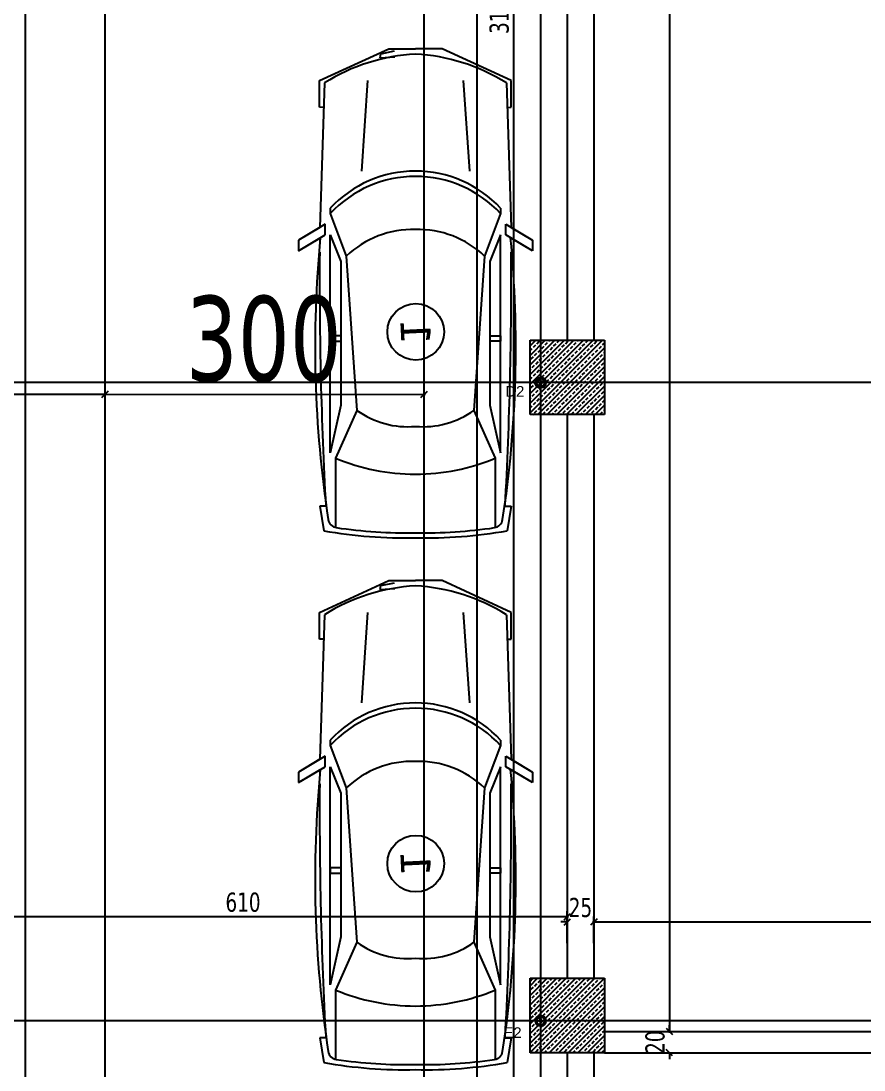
# Model space of a CAD drawing. Header units: millimetres. Extents: x 43168.9 to 43194.6, y -25545.1 to -25543.4.
# Drawn here: x 43170.2682 to 43170.4267, y -25544.3532 to -25544.1559 of the extents above; entities that cross this region are included whole.
import ezdxf
from ezdxf.enums import TextEntityAlignment as Align

# ---------------------------------------------------------------- set-up
doc = ezdxf.new("R2010")
doc.units = ezdxf.units.MM
doc.header["$LTSCALE"] = 200
doc.linetypes.add('DASHDOT', pattern=[1, 0.5, -0.25, 0, -0.25])
doc.linetypes.add('DASHDOT2', pattern=[0.5, 0.25, -0.125, 0, -0.125])
for name, color, linetype in [('aks_sgh', 5, 'DASHDOT2'), ('duv_sgh', 4, 'Continuous'), ('kolon-b.a_sgh', 6, 'Continuous'), ('olcu-uyg_sgh', 193, 'Continuous'), ('olcuic_sgh', 183, 'Continuous'), ('tarama-betonarme_sgh', 223, 'Continuous'), ('yapi-yaklasma_sgh', 41, 'DASHDOT')]:
    doc.layers.add(name, color=color, linetype=linetype)
doc.styles.add('1-200', font='arial.ttf', dxfattribs={"height": 60})
doc.styles.add('dim', font='VERDANA.TTF', dxfattribs={"width": 0.7})
doc.styles.add('text1', font='VERDANA.TTF')

msp = doc.modelspace()

# ---------------------------------------------------------------- hatches: boundary and pattern name
h = msp.add_hatch(color=256)
edge = h.paths.add_edge_path()
edge.add_arc((43170.3658790417, -25544.22391939969), 0.001, 0, 360)
edge = h.paths.add_edge_path(flags=16)
edge.add_arc((43170.3658790417, -25544.22391939969), 0.00075, 0, 360)
h = msp.add_hatch(color=256)
edge = h.paths.add_edge_path()
edge.add_arc((43170.3658790417, -25544.22391939969), 0.001, 0, 360)
edge = h.paths.add_edge_path(flags=16)
edge.add_arc((43170.3658790417, -25544.22391939969), 0.00075, 0, 360)
h = msp.add_hatch(color=256)
edge = h.paths.add_edge_path()
edge.add_arc((43170.3658790417, -25544.34391939969), 0.001, 0, 360)
edge = h.paths.add_edge_path(flags=16)
edge.add_arc((43170.3658790417, -25544.34391939969), 0.00075, 0, 360)
h = msp.add_hatch(color=256)
edge = h.paths.add_edge_path()
edge.add_arc((43170.3658790417, -25544.34391939969), 0.001, 0, 360)
edge = h.paths.add_edge_path(flags=16)
edge.add_arc((43170.3658790417, -25544.34391939969), 0.00075, 0, 360)

# ---------------------------------------------------------------- linework, layer by layer
at = {"color": 0}
for p, q in [((43170.32433262882, -25544.1671390161), (43170.33734339268, -25544.16113891467)), ((43170.32433262882, -25544.1671390161), (43170.33734339268, -25544.16113891467)), ((43170.3357067567, -25544.16281791203), (43170.33581437359, -25544.16206718945)), ((43170.3357067567, -25544.16281791203), (43170.33845161759, -25544.16266330228)), ((43170.33581437359, -25544.16206718945), (43170.33837924265, -25544.16155800369)), ((43170.33734339268, -25544.16113891467), (43170.3423434772, -25544.16113891467)), ((43170.33734339268, -25544.16113891467), (43170.3423434772, -25544.16113891467)), ((43170.34734356173, -25544.16113891467), (43170.3423434772, -25544.16113891467)), ((43170.34734356173, -25544.16113891467), (43170.3423434772, -25544.16113891467)), ((43170.3603543256, -25544.1671390161), (43170.34734356173, -25544.16113891467)), ((43170.3603543256, -25544.1671390161), (43170.34734356173, -25544.16113891467)), ((43170.32433262882, -25544.17213910062), (43170.32433262882, -25544.1671390161)), ((43170.32433262882, -25544.17213910062), (43170.32433262882, -25544.1671390161)), ((43170.32524622019, -25544.16755625327), (43170.32434317291, -25544.19473948268)), ((43170.33334332506, -25544.1671390161), (43170.33218704513, -25544.18413930349)), ((43170.35134362935, -25544.1671390161), (43170.35249990928, -25544.18413930349)), ((43170.35944073422, -25544.16755625327), (43170.3603437815, -25544.19473948268)), ((43170.3603543256, -25544.17213910062), (43170.3603543256, -25544.1671390161)), ((43170.3603543256, -25544.17213910062), (43170.3603543256, -25544.1671390161)), ((43170.32434317291, -25544.17213910062), (43170.32433262882, -25544.17213910062)), ((43170.32509314688, -25544.17216401532), (43170.32433262882, -25544.17213910062)), ((43170.35959380754, -25544.17216401532), (43170.3603543256, -25544.17213910062)), ((43170.3603437815, -25544.17213910062), (43170.3603543256, -25544.17213910062)), ((43170.32634320673, -25544.19113942183), (43170.32634320673, -25544.19213943873)), ((43170.32634320673, -25544.19213943873), (43170.32934325744, -25544.20013957397)), ((43170.35834374769, -25544.19213943873), (43170.35534369697, -25544.20013957397)), ((43170.35834374769, -25544.19113942183), (43170.35834374769, -25544.19213943873)), ((43170.32534318982, -25544.19413947254), (43170.32034310529, -25544.19713952326)), ((43170.32534318982, -25544.19613950635), (43170.32534318982, -25544.19413947254)), ((43170.3593437646, -25544.19613950635), (43170.3593437646, -25544.19413947254)), ((43170.3593437646, -25544.19413947254), (43170.36434384912, -25544.19713952326)), ((43170.32434317291, -25544.19473948268), (43170.32034310529, -25544.19713952326)), ((43170.32034310529, -25544.19913955707), (43170.32534318982, -25544.19613950635)), ((43170.32634320673, -25544.23714019946), (43170.32634320673, -25544.19613950635)), ((43170.32634320673, -25544.19613950635), (43170.32834324054, -25544.20113959088)), ((43170.35834374769, -25544.19613950635), (43170.35634371388, -25544.20113959088)), ((43170.35834374769, -25544.23714019946), (43170.35834374769, -25544.19613950635)), ((43170.36434384912, -25544.19913955707), (43170.3593437646, -25544.19613950635)), ((43170.3603437815, -25544.19473948268), (43170.36434384912, -25544.19713952326)), ((43170.32034310529, -25544.19913955707), (43170.32434317291, -25544.19673951649)), ((43170.32034310529, -25544.19713952326), (43170.32034310529, -25544.19913955707)), ((43170.32034310529, -25544.19713952326), (43170.32034310529, -25544.19913955707)), ((43170.36434384912, -25544.19913955707), (43170.3603437815, -25544.19673951649)), ((43170.36434384912, -25544.19713952326), (43170.36434384912, -25544.19913955707)), ((43170.36434384912, -25544.19713952326), (43170.36434384912, -25544.19913955707)), ((43170.32934325744, -25544.20013957397), (43170.33134329125, -25544.22914006422)), ((43170.35534369697, -25544.20013957397), (43170.35334366316, -25544.22914006422)), ((43170.32834324054, -25544.20113959088), (43170.32834324054, -25544.22814004732)), ((43170.35634371388, -25544.20113959088), (43170.35634371388, -25544.22814004732)), ((43170.32834324054, -25544.21513982755), (43170.32634320673, -25544.21513982755)), ((43170.32634320673, -25544.21513982755), (43170.32634320673, -25544.21613984446)), ((43170.35634371388, -25544.21513982755), (43170.35834374769, -25544.21513982755)), ((43170.35834374769, -25544.21513982755), (43170.35834374769, -25544.21613984446)), ((43170.32634320673, -25544.21613984446), (43170.32834324054, -25544.21613984446)), ((43170.35834374769, -25544.21613984446), (43170.35634371388, -25544.21613984446)), ((43170.32834324054, -25544.22814004732), (43170.32634320673, -25544.23714019946)), ((43170.33134329125, -25544.22914006422), (43170.32734322363, -25544.23814021637)), ((43170.35334366316, -25544.22914006422), (43170.35734373079, -25544.23814021637)), ((43170.35634371388, -25544.22814004732), (43170.35834374769, -25544.23714019946)), ((43170.32734322363, -25544.23814021637), (43170.32734322363, -25544.25116457732)), ((43170.35734373079, -25544.23814021637), (43170.35734373079, -25544.25116457732)), ((43170.32434317291, -25544.24714036852), (43170.32511694398, -25544.25178299492)), ((43170.32534318982, -25544.24714036852), (43170.32434317291, -25544.24714036852)), ((43170.3254849426, -25544.24714036852), (43170.32434317291, -25544.24714036852)), ((43170.35920201181, -25544.24714036852), (43170.3603437815, -25544.24714036852)), ((43170.3593437646, -25544.24714036852), (43170.3603437815, -25544.24714036852)), ((43170.3603437815, -25544.24714036852), (43170.35957001043, -25544.25178299492)), ((43170.32433262882, -25544.2671390161), (43170.33734339268, -25544.26113891467)), ((43170.32433262882, -25544.2671390161), (43170.33734339268, -25544.26113891467)), ((43170.33734339268, -25544.26113891467), (43170.3423434772, -25544.26113891467)), ((43170.33734339268, -25544.26113891467), (43170.3423434772, -25544.26113891467)), ((43170.34734356173, -25544.26113891467), (43170.3423434772, -25544.26113891467)), ((43170.34734356173, -25544.26113891467), (43170.3423434772, -25544.26113891467)), ((43170.3603543256, -25544.2671390161), (43170.34734356173, -25544.26113891467)), ((43170.3603543256, -25544.2671390161), (43170.34734356173, -25544.26113891467)), ((43170.3357067567, -25544.26281791203), (43170.33581437359, -25544.26206718944)), ((43170.3357067567, -25544.26281791203), (43170.33845161759, -25544.26266330228)), ((43170.33581437359, -25544.26206718944), (43170.33837924265, -25544.26155800369)), ((43170.32433262882, -25544.27213910063), (43170.32433262882, -25544.2671390161)), ((43170.32433262882, -25544.27213910063), (43170.32433262882, -25544.2671390161)), ((43170.33334332506, -25544.2671390161), (43170.33218704513, -25544.28413930349)), ((43170.35134362935, -25544.2671390161), (43170.35249990928, -25544.28413930349)), ((43170.3603543256, -25544.27213910063), (43170.3603543256, -25544.2671390161)), ((43170.3603543256, -25544.27213910063), (43170.3603543256, -25544.2671390161)), ((43170.32524622019, -25544.26755625327), (43170.32434317291, -25544.29473948268)), ((43170.35944073422, -25544.26755625327), (43170.3603437815, -25544.29473948268)), ((43170.32434317291, -25544.27213910063), (43170.32433262882, -25544.27213910063)), ((43170.32509314688, -25544.27216401532), (43170.32433262882, -25544.27213910063)), ((43170.35959380754, -25544.27216401532), (43170.3603543256, -25544.27213910063)), ((43170.3603437815, -25544.27213910063), (43170.3603543256, -25544.27213910063)), ((43170.32634320673, -25544.29113942182), (43170.32634320673, -25544.29213943873)), ((43170.32634320673, -25544.29213943873), (43170.32934325744, -25544.30013957397)), ((43170.35834374769, -25544.29213943873), (43170.35534369697, -25544.30013957397)), ((43170.35834374769, -25544.29113942182), (43170.35834374769, -25544.29213943873)), ((43170.32534318982, -25544.29413947254), (43170.32034310529, -25544.29713952326)), ((43170.32434317291, -25544.29473948268), (43170.32034310529, -25544.29713952326)), ((43170.32534318982, -25544.29613950635), (43170.32534318982, -25544.29413947254)), ((43170.3593437646, -25544.29613950635), (43170.3593437646, -25544.29413947254)), ((43170.3593437646, -25544.29413947254), (43170.36434384912, -25544.29713952326)), ((43170.3603437815, -25544.29473948268), (43170.36434384912, -25544.29713952326)), ((43170.32034310529, -25544.29913955707), (43170.32534318982, -25544.29613950635)), ((43170.32034310529, -25544.29913955707), (43170.32434317291, -25544.29673951649)), ((43170.32634320673, -25544.33714019946), (43170.32634320673, -25544.29613950635)), ((43170.32634320673, -25544.29613950635), (43170.32834324054, -25544.30113959088)), ((43170.35834374769, -25544.29613950635), (43170.35634371388, -25544.30113959088)), ((43170.35834374769, -25544.33714019946), (43170.35834374769, -25544.29613950635)), ((43170.36434384912, -25544.29913955707), (43170.3593437646, -25544.29613950635)), ((43170.36434384912, -25544.29913955707), (43170.3603437815, -25544.29673951649)), ((43170.32034310529, -25544.29713952326), (43170.32034310529, -25544.29913955707)), ((43170.32034310529, -25544.29713952326), (43170.32034310529, -25544.29913955707)), ((43170.36434384912, -25544.29713952326), (43170.36434384912, -25544.29913955707)), ((43170.36434384912, -25544.29713952326), (43170.36434384912, -25544.29913955707)), ((43170.32934325744, -25544.30013957397), (43170.33134329125, -25544.32914006422)), ((43170.35534369697, -25544.30013957397), (43170.35334366316, -25544.32914006422)), ((43170.32834324054, -25544.30113959088), (43170.32834324054, -25544.32814004732)), ((43170.35634371388, -25544.30113959088), (43170.35634371388, -25544.32814004732)), ((43170.32834324054, -25544.31513982755), (43170.32634320673, -25544.31513982755)), ((43170.32634320673, -25544.31513982755), (43170.32634320673, -25544.31613984445)), ((43170.32634320673, -25544.31613984445), (43170.32834324054, -25544.31613984445)), ((43170.35634371388, -25544.31513982755), (43170.35834374769, -25544.31513982755)), ((43170.35834374769, -25544.31613984445), (43170.35634371388, -25544.31613984445)), ((43170.35834374769, -25544.31513982755), (43170.35834374769, -25544.31613984445)), ((43170.32834324054, -25544.32814004732), (43170.32634320673, -25544.33714019946)), ((43170.35634371388, -25544.32814004732), (43170.35834374769, -25544.33714019946)), ((43170.33134329125, -25544.32914006422), (43170.32734322363, -25544.33814021637)), ((43170.35334366316, -25544.32914006422), (43170.35734373079, -25544.33814021637)), ((43170.32734322363, -25544.33814021637), (43170.32734322363, -25544.35116457732)), ((43170.35734373079, -25544.33814021637), (43170.35734373079, -25544.35116457732)), ((43170.32434317291, -25544.34714036852), (43170.32511694398, -25544.35178299492)), ((43170.32534318982, -25544.34714036852), (43170.32434317291, -25544.34714036852)), ((43170.3254849426, -25544.34714036852), (43170.32434317291, -25544.34714036852)), ((43170.35920201181, -25544.34714036852), (43170.3603437815, -25544.34714036852)), ((43170.3593437646, -25544.34714036852), (43170.3603437815, -25544.34714036852)), ((43170.3603437815, -25544.34714036852), (43170.35957001043, -25544.35178299492))]:
    msp.add_line(p, q, dxfattribs=at)
for p, q in [((43170.33707978271, -25544.21462748453), (43170.33707978271, -25544.21462748453)), ((43170.3370797827, -25544.31462748453), (43170.3370797827, -25544.31462748453))]:
    msp.add_line(p, q)
at = {"color": 0, "linetype": 'ByBlock', "lineweight": -2}
for p, q in [((43170.36607904171, -25544.22371939969), (43170.36567904171, -25544.22371939969)), ((43170.36567904171, -25544.22371939969), (43170.36567904171, -25544.22411939969)), ((43170.36607904171, -25544.22371939969), (43170.36567904171, -25544.22371939969)), ((43170.36567904171, -25544.22371939969), (43170.36567904171, -25544.22411939969)), ((43170.36607904171, -25544.22411939969), (43170.36607904171, -25544.22371939969)), ((43170.36607904171, -25544.22411939969), (43170.36607904171, -25544.22371939969)), ((43170.28339511497, -25544.22672250586), (43170.28459492583, -25544.22552231676)), ((43170.28459492583, -25544.22552231676), (43170.28339511497, -25544.22672250586)), ((43170.34338376728, -25544.22671305167), (43170.34458357815, -25544.22551286256)), ((43170.36567904171, -25544.22411939969), (43170.36607904171, -25544.22411939969)), ((43170.36567904171, -25544.22411939969), (43170.36607904171, -25544.22411939969)), ((43170.36594975238, -25544.22384868901), (43170.36580833103, -25544.22399011037)), ((43170.36594975238, -25544.22399011037), (43170.36580833103, -25544.22384868901)), ((43170.36594975238, -25544.22384868901), (43170.36580833103, -25544.22399011037)), ((43170.36594975238, -25544.22399011037), (43170.36580833103, -25544.22384868901)), ((43170.3702790417, -25544.32492205808), (43170.37147904171, -25544.32372205808)), ((43170.3702790417, -25544.32592205808), (43170.37147904171, -25544.32472205808)), ((43170.3764790417, -25544.32472205808), (43170.37527904171, -25544.32592205808)), ((43170.3764790417, -25544.32472205808), (43170.37527904171, -25544.32592205808)), ((43170.36607904171, -25544.34371939969), (43170.36567904171, -25544.34371939969)), ((43170.36567904171, -25544.34371939969), (43170.36567904171, -25544.34411939969)), ((43170.36607904171, -25544.34371939969), (43170.36567904171, -25544.34371939969)), ((43170.36567904171, -25544.34371939969), (43170.36567904171, -25544.34411939969)), ((43170.36567904171, -25544.34411939969), (43170.36607904171, -25544.34411939969)), ((43170.36567904171, -25544.34411939969), (43170.36607904171, -25544.34411939969)), ((43170.36594975238, -25544.34384868901), (43170.36580833103, -25544.34399011037)), ((43170.36594975238, -25544.34399011037), (43170.36580833103, -25544.34384868901)), ((43170.36594975238, -25544.34384868901), (43170.36580833103, -25544.34399011037)), ((43170.36594975238, -25544.34399011037), (43170.36580833103, -25544.34384868901)), ((43170.36607904171, -25544.34411939969), (43170.36607904171, -25544.34371939969)), ((43170.36607904171, -25544.34411939969), (43170.36607904171, -25544.34371939969)), ((43170.38947358846, -25544.34531939969), (43170.39067358847, -25544.34651939969)), ((43170.38947358846, -25544.34531939969), (43170.39067358847, -25544.34651939969)), ((43170.39067358847, -25544.35051939969), (43170.38947358846, -25544.34931939969))]:
    msp.add_line(p, q, dxfattribs=at)
at = {"linetype": 'Continuous'}
for centre in [(43170.34239372026, -25544.21437357962), (43170.34239372025, -25544.31437357961)]:
    msp.add_circle(centre, 0.005320000000000346, dxfattribs=at)
at = {"color": 0, "linetype": 'Continuous', "lineweight": -2}
for centre, radius in [((43170.3658790417, -25544.22391939969), 0.001), ((43170.3658790417, -25544.22391939969), 0.001), ((43170.3658790417, -25544.22391939969), 0.00075), ((43170.3658790417, -25544.22391939969), 0.00075), ((43170.3658790417, -25544.34391939969), 0.001), ((43170.3658790417, -25544.34391939969), 0.001), ((43170.3658790417, -25544.34391939969), 0.00075), ((43170.3658790417, -25544.34391939969), 0.00075)]:
    msp.add_circle(centre, radius, dxfattribs=at)
at = {"color": 0}
for centre, radius, start, end in [((43170.34434351102, -25544.19813954016), 0.03605612228057108, 93.17982954175338, 121.9821208195799), ((43170.34034344339, -25544.19813954016), 0.03605612228057108, 58.01787918042012, 86.82017045824662), ((43170.3423434772, -25544.20592538607), 0.02178608257773878, 90, 137.2587549555883), ((43170.3423434772, -25544.20592538607), 0.02178608257773878, 42.74124504441167, 90), ((43170.3423434772, -25544.20692540297), 0.02178608257773878, 90, 137.2587549555883), ((43170.3423434772, -25544.20692540297), 0.02178608257773878, 42.74124504441167, 90), ((43170.34184346876, -25544.21323979543), 0.0181072108613248, 88.41764539243664, 133.6573759964856), ((43170.34284348566, -25544.21323979543), 0.0181072108613248, 46.34262400351442, 91.58235460756336), ((43170.53785640359, -25544.21716340448), 0.2143856953616721, 174.5157722221091, 188.7238197954231), ((43170.14683055082, -25544.21716340448), 0.2143856953616721, 351.2761802045768, 5.484227777890904), ((43171.11490020941, -25544.20437568823), 0.7905727552520726, 179.6386925190084, 183.1008306676707), ((43169.56978674501, -25544.20437568823), 0.7905727552520726, 356.8991693323292, 0.3613074809916), ((43170.34084345185, -25544.21597317497), 0.01623637964533992, 234.1888356708188, 275.3009265807162), ((43170.34384350257, -25544.21597317497), 0.01623637964533992, 264.6990734192838, 305.8111643291812), ((43170.3423434772, -25544.20213960778), 0.03900065930309958, 247.3801356131465, 270), ((43170.3423434772, -25544.20213960778), 0.03900065930309958, 270, 292.6198643868535), ((43170.32773012989, -25544.2494066514), 0.0018, 188.7238197954231, 261.5115368966201), ((43170.34055587059, -25544.1634692552), 0.08868921503438901, 261.5115368966201, 271.1549237942075), ((43170.34413108382, -25544.1634692552), 0.08868921503438901, 268.8450762057925, 278.48846310338), ((43170.35695682452, -25544.2494066514), 0.0018, 278.48846310338, 351.2761802045768), ((43170.34055587059, -25544.1634692552), 0.08965309296207911, 260.0838130198713, 271.1549237942075), ((43170.34413108382, -25544.1634692552), 0.08965309296207911, 268.8450762057925, 279.9161869801287), ((43170.34434351102, -25544.29813954016), 0.03605612228057108, 93.17982954175338, 121.9821208195799), ((43170.34034344339, -25544.29813954016), 0.03605612228057108, 58.01787918042012, 86.82017045824662), ((43170.3423434772, -25544.30592538607), 0.02178608257773878, 90, 137.2587549555883), ((43170.3423434772, -25544.30592538607), 0.02178608257773878, 42.74124504441167, 90), ((43170.3423434772, -25544.30692540297), 0.02178608257773878, 90, 137.2587549555883), ((43170.3423434772, -25544.30692540297), 0.02178608257773878, 42.74124504441167, 90), ((43170.53785640359, -25544.31716340447), 0.2143856953616721, 174.5157722221091, 188.7238197954231), ((43170.34184346876, -25544.31323979543), 0.0181072108613248, 88.41764539243664, 133.6573759964856), ((43170.34284348566, -25544.31323979543), 0.0181072108613248, 46.34262400351442, 91.58235460756336), ((43170.14683055082, -25544.31716340447), 0.2143856953616721, 351.2761802045768, 5.484227777890904), ((43171.11490020941, -25544.30437568823), 0.7905727552520726, 179.6386925190084, 183.1008306676707), ((43169.56978674501, -25544.30437568823), 0.7905727552520726, 356.8991693323292, 0.3613074809916), ((43170.34084345185, -25544.31597317497), 0.01623637964533992, 234.1888356708188, 275.3009265807162), ((43170.34384350257, -25544.31597317497), 0.01623637964533992, 264.6990734192838, 305.8111643291812), ((43170.3423434772, -25544.30213960778), 0.03900065930309958, 247.3801356131465, 270), ((43170.3423434772, -25544.30213960778), 0.03900065930309958, 270, 292.6198643868535), ((43170.32773012989, -25544.3494066514), 0.0018, 188.7238197954231, 261.5115368966201), ((43170.35695682452, -25544.3494066514), 0.0018, 278.48846310338, 351.2761802045768), ((43170.34055587059, -25544.26346925521), 0.08965309296207911, 260.0838130198713, 271.1549237942075), ((43170.34055587059, -25544.26346925521), 0.08868921503438901, 261.5115368966201, 271.1549237942075), ((43170.34413108382, -25544.26346925521), 0.08965309296207911, 268.8450762057925, 279.9161869801287), ((43170.34413108382, -25544.26346925521), 0.08868921503438901, 268.8450762057925, 278.48846310338)]:
    msp.add_arc(centre, radius, start, end, dxfattribs=at)
at = {"layer": 'aks_sgh'}
for p, q in [((43170.26899999916, -25543.74091939969), (43170.26899999916, -25544.78991939969)), ((43170.35387904171, -25543.74091939969), (43170.35387904171, -25544.78991939969)), ((43170.3658790417, -25543.74091939969), (43170.3658790417, -25544.78991939969)), ((43171.17087959124, -25544.22391939969), (43170.19487849217, -25544.22391939969)), ((43171.17087959124, -25544.34391939969), (43170.19487849217, -25544.34391939969))]:
    msp.add_line(p, q, dxfattribs=at)
at = {"layer": 'duv_sgh'}
for p, q in [((43170.37087904171, -25544.11191939969), (43170.37087904171, -25544.21591939969)), ((43170.37587904171, -25544.11191939969), (43170.37587904171, -25544.21591939969)), ((43170.37087904171, -25544.22991939969), (43170.37087904171, -25544.33591939969)), ((43170.37587904171, -25544.22991939969), (43170.37587904171, -25544.33591939969)), ((43170.37787904171, -25544.34591939969), (43170.50287904171, -25544.34591939969)), ((43170.37087904171, -25544.34991939969), (43170.37087904171, -25544.46491939969)), ((43170.37587904171, -25544.34991939969), (43170.37587904171, -25544.46491939969)), ((43170.37787904171, -25544.34991939969), (43170.5208790417, -25544.34991939969))]:
    msp.add_line(p, q, dxfattribs=at)
at = {"layer": 'kolon-b.a_sgh'}
for p, q in [((43170.3638790417, -25544.21591939969), (43170.37787904171, -25544.21591939969)), ((43170.3638790417, -25544.22991939969), (43170.3638790417, -25544.21591939969)), ((43170.37787904171, -25544.21591939969), (43170.37787904171, -25544.22991939969)), ((43170.37787904171, -25544.22991939969), (43170.3638790417, -25544.22991939969)), ((43170.3638790417, -25544.33591939969), (43170.37787904171, -25544.33591939969)), ((43170.3638790417, -25544.34991939969), (43170.3638790417, -25544.33591939969)), ((43170.37787904171, -25544.33591939969), (43170.37787904171, -25544.34991939969)), ((43170.37787904171, -25544.34991939969), (43170.3638790417, -25544.34991939969))]:
    msp.add_line(p, q, dxfattribs=at)
at = {"layer": 'olcu-uyg_sgh'}
for p, q in [((43170.2839956508, -25544.23012241126), (43170.2839948628, -25544.22512241132)), ((43170.2839956508, -25544.23012241126), (43170.2839948628, -25544.22512241132)), ((43170.34398430312, -25544.23011295707), (43170.34398351511, -25544.22511295713)), ((43170.28424502039, -25544.22612237191), (43170.1837450204, -25544.22613821069)), ((43170.2837450204, -25544.22612245071), (43170.34423367271, -25544.22611291771))]:
    msp.add_line(p, q, dxfattribs=at)
at = {"layer": 'olcuic_sgh'}
for p, q in [((43170.36078302909, -25543.84266939969), (43170.36078302909, -25544.46516939969)), ((43170.39007358847, -25543.84266939969), (43170.39007358847, -25544.34616939969)), ((43170.24874999916, -25544.32432205808), (43170.3711290417, -25544.32432205808)), ((43170.37087904171, -25544.32832205808), (43170.37087904171, -25544.32332205808)), ((43170.37087904171, -25544.32932205808), (43170.37087904171, -25544.32432205808)), ((43170.37587904171, -25544.32932205808), (43170.37587904171, -25544.32432205808)), ((43170.37587904171, -25544.32932205808), (43170.37587904171, -25544.32432205808)), ((43170.37087904171, -25544.32532205808), (43170.3696790417, -25544.32532205808)), ((43170.37562904171, -25544.32532205808), (43170.5031290417, -25544.32532205808)), ((43170.37587904171, -25544.32532205808), (43170.3770790417, -25544.32532205808)), ((43170.38607358847, -25544.34591939969), (43170.39107358846, -25544.34591939969)), ((43170.38607358847, -25544.34591939969), (43170.39107358846, -25544.34591939969)), ((43170.39007358847, -25544.34591939969), (43170.39007358847, -25544.34471939969)), ((43170.38607358847, -25544.34991939969), (43170.39107358846, -25544.34991939969)), ((43170.39007358847, -25544.34991939969), (43170.39007358847, -25544.35111939969))]:
    msp.add_line(p, q, dxfattribs=at)
at = {"layer": 'tarama-betonarme_sgh'}
for p, q in [((43170.3638790417, -25544.21700292191), (43170.36496256392, -25544.21591939969)), ((43170.3638790417, -25544.21879897314), (43170.36675861515, -25544.21591939969)), ((43170.3638790417, -25544.22059502436), (43170.36855466638, -25544.21591939969)), ((43170.3638790417, -25544.22239107558), (43170.3703507176, -25544.21591939969)), ((43170.3638790417, -25544.22418712681), (43170.37214676882, -25544.21591939969)), ((43170.3638790417, -25544.22598317803), (43170.37394282005, -25544.21591939969)), ((43170.3638790417, -25544.22777922926), (43170.37573887127, -25544.21591939969)), ((43170.3638790417, -25544.22957528048), (43170.3775349225, -25544.21591939969)), ((43170.3638790417, -25544.21610489668), (43170.36405413464, -25544.21592980375)), ((43170.36585018587, -25544.21592980375), (43170.36586058993, -25544.21591939969)), ((43170.36742173069, -25544.21615431015), (43170.36765664115, -25544.21591939969)), ((43170.36899327551, -25544.21637881656), (43170.36944228831, -25544.21592980375)), ((43170.37123833954, -25544.21592980375), (43170.3712487436, -25544.21591939969)), ((43170.37280988436, -25544.21615431015), (43170.37304479483, -25544.21591939969)), ((43170.37438142918, -25544.21637881656), (43170.37483044199, -25544.21592980375)), ((43170.37662649321, -25544.21592980375), (43170.37663689727, -25544.21591939969)), ((43170.3638790417, -25544.21790094791), (43170.36427864104, -25544.21750134857)), ((43170.36450314744, -25544.21727684217), (43170.36495216026, -25544.21682782936)), ((43170.36517666666, -25544.21660332296), (43170.36562567946, -25544.21615431015)), ((43170.36533097372, -25544.22991939969), (43170.37787904171, -25544.2173713317)), ((43170.36540117306, -25544.21817486778), (43170.36585018587, -25544.21772585497)), ((43170.36607469227, -25544.21750134857), (43170.36652370507, -25544.21705233576)), ((43170.36674821148, -25544.21682782936), (43170.36719722428, -25544.21637881656)), ((43170.36764623709, -25544.21772585497), (43170.3680952499, -25544.21727684217)), ((43170.3683197563, -25544.21705233576), (43170.36876876911, -25544.21660332296)), ((43170.36921778191, -25544.21795036138), (43170.36966679472, -25544.21750134857)), ((43170.36989130112, -25544.21727684217), (43170.37034031393, -25544.21682782936)), ((43170.37056482033, -25544.21660332296), (43170.37101383314, -25544.21615431015)), ((43170.37078932673, -25544.21817486778), (43170.37123833954, -25544.21772585497)), ((43170.37146284594, -25544.21750134857), (43170.37191185875, -25544.21705233576)), ((43170.37213636515, -25544.21682782936), (43170.37258537795, -25544.21637881656)), ((43170.37303439077, -25544.21772585497), (43170.37348340357, -25544.21727684217)), ((43170.37370790997, -25544.21705233576), (43170.37415692278, -25544.21660332296)), ((43170.37460593558, -25544.21795036138), (43170.37505494839, -25544.21750134857)), ((43170.37527945479, -25544.21727684217), (43170.3757284676, -25544.21682782936)), ((43170.37595297401, -25544.21660332296), (43170.37640198681, -25544.21615431015)), ((43170.37617748041, -25544.21817486778), (43170.37662649321, -25544.21772585497)), ((43170.37685099962, -25544.21750134857), (43170.37730001242, -25544.21705233576)), ((43170.37752451882, -25544.21682782936), (43170.37787904171, -25544.21647330648)), ((43170.36405413464, -25544.2195219062), (43170.36450314744, -25544.21907289339)), ((43170.36472765385, -25544.21884838699), (43170.36517666666, -25544.21839937418)), ((43170.36562567946, -25544.2197464126), (43170.36607469227, -25544.2192973998)), ((43170.36629919867, -25544.21907289339), (43170.36674821148, -25544.21862388058)), ((43170.36697271788, -25544.21839937418), (43170.36742173069, -25544.21795036138)), ((43170.36712702495, -25544.22991939969), (43170.37787904171, -25544.21916738293)), ((43170.36719722428, -25544.219970919), (43170.36764623709, -25544.2195219062)), ((43170.3678707435, -25544.2192973998), (43170.3683197563, -25544.21884838699)), ((43170.3685442627, -25544.21862388058), (43170.36899327551, -25544.21817486778)), ((43170.36876876911, -25544.22019542541), (43170.36921778191, -25544.2197464126)), ((43170.36944228831, -25544.2195219062), (43170.36989130112, -25544.21907289339)), ((43170.37011580752, -25544.21884838699), (43170.37056482033, -25544.21839937418)), ((43170.37101383314, -25544.2197464126), (43170.37146284594, -25544.2192973998)), ((43170.37168735234, -25544.21907289339), (43170.37213636515, -25544.21862388058)), ((43170.37236087155, -25544.21839937418), (43170.37280988436, -25544.21795036138)), ((43170.37258537795, -25544.219970919), (43170.37303439077, -25544.2195219062)), ((43170.37325889717, -25544.2192973998), (43170.37370790997, -25544.21884838699)), ((43170.37393241638, -25544.21862388058), (43170.37438142918, -25544.21817486778)), ((43170.37415692278, -25544.22019542541), (43170.37460593558, -25544.2197464126)), ((43170.37483044199, -25544.2195219062), (43170.37527945479, -25544.21907289339)), ((43170.37550396119, -25544.21884838699), (43170.37595297401, -25544.21839937418)), ((43170.37640198681, -25544.2197464126), (43170.37685099962, -25544.2192973998)), ((43170.37707550602, -25544.21907289339), (43170.37752451882, -25544.21862388058)), ((43170.37774902523, -25544.21839937418), (43170.37787904171, -25544.21826935771)), ((43170.3638790417, -25544.22149305036), (43170.36405413464, -25544.22131795742)), ((43170.36427864104, -25544.22109345102), (43170.36472765385, -25544.22064443821)), ((43170.36495216026, -25544.22041993181), (43170.36540117306, -25544.219970919)), ((43170.36517666666, -25544.22199147663), (43170.36562567946, -25544.22154246382)), ((43170.36585018587, -25544.22131795742), (43170.36629919867, -25544.22086894462)), ((43170.36652370507, -25544.22064443821), (43170.36697271788, -25544.22019542541)), ((43170.36674821148, -25544.22221598303), (43170.36719722428, -25544.22176697023)), ((43170.36742173069, -25544.22154246382), (43170.3678707435, -25544.22109345102)), ((43170.3680952499, -25544.22086894462), (43170.3685442627, -25544.22041993181)), ((43170.36892307617, -25544.22991939969), (43170.37787904171, -25544.22096343415)), ((43170.36899327551, -25544.22176697023), (43170.36944228831, -25544.22131795742)), ((43170.36966679472, -25544.22109345102), (43170.37011580752, -25544.22064443821)), ((43170.37034031393, -25544.22041993181), (43170.37078932673, -25544.219970919)), ((43170.37056482033, -25544.22199147663), (43170.37101383314, -25544.22154246382)), ((43170.37123833954, -25544.22131795742), (43170.37168735234, -25544.22086894462)), ((43170.37191185875, -25544.22064443821), (43170.37236087155, -25544.22019542541)), ((43170.37213636515, -25544.22221598303), (43170.37258537795, -25544.22176697023)), ((43170.37280988436, -25544.22154246382), (43170.37325889717, -25544.22109345102)), ((43170.37348340357, -25544.22086894462), (43170.37393241638, -25544.22041993181)), ((43170.37438142918, -25544.22176697023), (43170.37483044199, -25544.22131795742)), ((43170.37505494839, -25544.22109345102), (43170.37550396119, -25544.22064443821)), ((43170.3757284676, -25544.22041993181), (43170.37617748041, -25544.219970919)), ((43170.37595297401, -25544.22199147663), (43170.37640198681, -25544.22154246382)), ((43170.37662649321, -25544.22131795742), (43170.37707550602, -25544.22086894462)), ((43170.37730001242, -25544.22064443821), (43170.37774902523, -25544.22019542541)), ((43170.37752451882, -25544.22221598303), (43170.37787904171, -25544.22186146015)), ((43170.3638790417, -25544.22328910158), (43170.36427864104, -25544.22288950224)), ((43170.36450314744, -25544.22266499584), (43170.36495216026, -25544.22221598303)), ((43170.36472765385, -25544.22423654066), (43170.36517666666, -25544.22378752786)), ((43170.36540117306, -25544.22356302145), (43170.36585018587, -25544.22311400864)), ((43170.36607469227, -25544.22288950224), (43170.36652370507, -25544.22244048944)), ((43170.36697271788, -25544.22378752786), (43170.36742173069, -25544.22333851505)), ((43170.36764623709, -25544.22311400864), (43170.3680952499, -25544.22266499584)), ((43170.3683197563, -25544.22244048944), (43170.36876876911, -25544.22199147663)), ((43170.3685442627, -25544.22401203426), (43170.36899327551, -25544.22356302145)), ((43170.36921778191, -25544.22333851505), (43170.36966679472, -25544.22288950224)), ((43170.36989130112, -25544.22266499584), (43170.37034031393, -25544.22221598303)), ((43170.37011580752, -25544.22423654066), (43170.37056482033, -25544.22378752786)), ((43170.37071912739, -25544.22991939969), (43170.37787904171, -25544.22275948538)), ((43170.37078932673, -25544.22356302145), (43170.37123833954, -25544.22311400864)), ((43170.37146284594, -25544.22288950224), (43170.37191185875, -25544.22244048944)), ((43170.37236087155, -25544.22378752786), (43170.37280988436, -25544.22333851505)), ((43170.37303439077, -25544.22311400864), (43170.37348340357, -25544.22266499584)), ((43170.37370790997, -25544.22244048944), (43170.37415692278, -25544.22199147663)), ((43170.37393241638, -25544.22401203426), (43170.37438142918, -25544.22356302145)), ((43170.37460593558, -25544.22333851505), (43170.37505494839, -25544.22288950224)), ((43170.37527945479, -25544.22266499584), (43170.3757284676, -25544.22221598303)), ((43170.37550396119, -25544.22423654066), (43170.37595297401, -25544.22378752786)), ((43170.37617748041, -25544.22356302145), (43170.37662649321, -25544.22311400864)), ((43170.37685099962, -25544.22288950224), (43170.37730001242, -25544.22244048944)), ((43170.37774902523, -25544.22378752786), (43170.37787904171, -25544.22365751137)), ((43170.36405413464, -25544.22491005987), (43170.36450314744, -25544.22446104706)), ((43170.36495216026, -25544.22580808548), (43170.36540117306, -25544.22535907268)), ((43170.36562567946, -25544.22513456627), (43170.36607469227, -25544.22468555346)), ((43170.36629919867, -25544.22446104706), (43170.36674821148, -25544.22401203426)), ((43170.36652370507, -25544.22603259188), (43170.36697271788, -25544.22558357908)), ((43170.36719722428, -25544.22535907268), (43170.36764623709, -25544.22491005987)), ((43170.3678707435, -25544.22468555346), (43170.3683197563, -25544.22423654066)), ((43170.3680952499, -25544.22625709829), (43170.3685442627, -25544.22580808548)), ((43170.36876876911, -25544.22558357908), (43170.36921778191, -25544.22513456627)), ((43170.36944228831, -25544.22491005987), (43170.36989130112, -25544.22446104706)), ((43170.37034031393, -25544.22580808548), (43170.37078932673, -25544.22535907268)), ((43170.37101383314, -25544.22513456627), (43170.37146284594, -25544.22468555346)), ((43170.37168735234, -25544.22446104706), (43170.37213636515, -25544.22401203426)), ((43170.37191185875, -25544.22603259188), (43170.37236087155, -25544.22558357908)), ((43170.37251517861, -25544.22991939969), (43170.37787904171, -25544.2245555366)), ((43170.37258537795, -25544.22535907268), (43170.37303439077, -25544.22491005987)), ((43170.37325889717, -25544.22468555346), (43170.37370790997, -25544.22423654066)), ((43170.37348340357, -25544.22625709829), (43170.37393241638, -25544.22580808548)), ((43170.37415692278, -25544.22558357908), (43170.37460593558, -25544.22513456627)), ((43170.37483044199, -25544.22491005987), (43170.37527945479, -25544.22446104706)), ((43170.3757284676, -25544.22580808548), (43170.37617748041, -25544.22535907268)), ((43170.37640198681, -25544.22513456627), (43170.37685099962, -25544.22468555346)), ((43170.37707550602, -25544.22446104706), (43170.37752451882, -25544.22401203426)), ((43170.37730001242, -25544.22603259188), (43170.37774902523, -25544.22558357908)), ((43170.3638790417, -25544.22688120403), (43170.36405413464, -25544.22670611109)), ((43170.36427864104, -25544.22648160469), (43170.36472765385, -25544.22603259188)), ((43170.36450314744, -25544.22805314951), (43170.36495216026, -25544.22760413671)), ((43170.36517666666, -25544.2273796303), (43170.36562567946, -25544.2269306175)), ((43170.36585018587, -25544.22670611109), (43170.36629919867, -25544.22625709829)), ((43170.36674821148, -25544.22760413671), (43170.36719722428, -25544.2271551239)), ((43170.36742173069, -25544.2269306175), (43170.3678707435, -25544.22648160469)), ((43170.3683197563, -25544.22782864311), (43170.36876876911, -25544.2273796303)), ((43170.36899327551, -25544.2271551239), (43170.36944228831, -25544.22670611109)), ((43170.36966679472, -25544.22648160469), (43170.37011580752, -25544.22603259188)), ((43170.36989130112, -25544.22805314951), (43170.37034031393, -25544.22760413671)), ((43170.37056482033, -25544.2273796303), (43170.37101383314, -25544.2269306175)), ((43170.37123833954, -25544.22670611109), (43170.37168735234, -25544.22625709829)), ((43170.37213636515, -25544.22760413671), (43170.37258537795, -25544.2271551239)), ((43170.37280988436, -25544.2269306175), (43170.37325889717, -25544.22648160469)), ((43170.37370790997, -25544.22782864311), (43170.37415692278, -25544.2273796303)), ((43170.37431122984, -25544.22991939969), (43170.37787904171, -25544.22635158783)), ((43170.37438142918, -25544.2271551239), (43170.37483044199, -25544.22670611109)), ((43170.37505494839, -25544.22648160469), (43170.37550396119, -25544.22603259188)), ((43170.37527945479, -25544.22805314951), (43170.3757284676, -25544.22760413671)), ((43170.37595297401, -25544.2273796303), (43170.37640198681, -25544.2269306175)), ((43170.37662649321, -25544.22670611109), (43170.37707550602, -25544.22625709829)), ((43170.37752451882, -25544.22760413671), (43170.37787904171, -25544.22724961382)), ((43170.3638790417, -25544.22867725525), (43170.36427864104, -25544.22827765592)), ((43170.36472765385, -25544.22962469433), (43170.36517666666, -25544.22917568153)), ((43170.36540117306, -25544.22895117512), (43170.36585018587, -25544.22850216232)), ((43170.36607469227, -25544.22827765592), (43170.36652370507, -25544.22782864311)), ((43170.36629919867, -25544.22984920074), (43170.36674821148, -25544.22940018793)), ((43170.36697271788, -25544.22917568153), (43170.36742173069, -25544.22872666872)), ((43170.36764623709, -25544.22850216232), (43170.3680952499, -25544.22805314951)), ((43170.36802505094, -25544.22991939969), (43170.3683197563, -25544.22962469433)), ((43170.3685442627, -25544.22940018793), (43170.36899327551, -25544.22895117512)), ((43170.36921778191, -25544.22872666872), (43170.36966679472, -25544.22827765592)), ((43170.37011580752, -25544.22962469433), (43170.37056482033, -25544.22917568153)), ((43170.37078932673, -25544.22895117512), (43170.37123833954, -25544.22850216232)), ((43170.37146284594, -25544.22827765592), (43170.37191185875, -25544.22782864311)), ((43170.37168735234, -25544.22984920074), (43170.37213636515, -25544.22940018793)), ((43170.37236087155, -25544.22917568153), (43170.37280988436, -25544.22872666872)), ((43170.37303439077, -25544.22850216232), (43170.37348340357, -25544.22805314951)), ((43170.37341320462, -25544.22991939969), (43170.37370790997, -25544.22962469433)), ((43170.37393241638, -25544.22940018793), (43170.37438142918, -25544.22895117512)), ((43170.37460593558, -25544.22872666872), (43170.37505494839, -25544.22827765592)), ((43170.37550396119, -25544.22962469433), (43170.37595297401, -25544.22917568153)), ((43170.37610728107, -25544.22991939969), (43170.37787904171, -25544.22814763905)), ((43170.37617748041, -25544.22895117512), (43170.37662649321, -25544.22850216232)), ((43170.37685099962, -25544.22827765592), (43170.37730001242, -25544.22782864311)), ((43170.37707550602, -25544.22984920074), (43170.37752451882, -25544.22940018793)), ((43170.37774902523, -25544.22917568153), (43170.37787904171, -25544.22904566505)), ((43170.3644329485, -25544.22991939969), (43170.36450314744, -25544.22984920074)), ((43170.36982110217, -25544.22991939969), (43170.36989130112, -25544.22984920074)), ((43170.37520925584, -25544.22991939969), (43170.37527945479, -25544.22984920074)), ((43170.3638790417, -25544.33733835393), (43170.36529799595, -25544.33591939969)), ((43170.3638790417, -25544.33913440516), (43170.36709404717, -25544.33591939969)), ((43170.3638790417, -25544.34093045638), (43170.3688900984, -25544.33591939969)), ((43170.3638790417, -25544.34272650761), (43170.37068614962, -25544.33591939969)), ((43170.3638790417, -25544.34452255883), (43170.37248220084, -25544.33591939969)), ((43170.3638790417, -25544.34631861005), (43170.37427825207, -25544.33591939969)), ((43170.3638790417, -25544.34811466128), (43170.37607430329, -25544.33591939969)), ((43170.3638790417, -25544.3499107125), (43170.37787035452, -25544.33591939969)), ((43170.3638790417, -25544.33644032871), (43170.36427864104, -25544.33604072937)), ((43170.36540117306, -25544.33671424858), (43170.36585018587, -25544.33626523577)), ((43170.36607469227, -25544.33604072937), (43170.36619602195, -25544.33591939969)), ((43170.36764623709, -25544.33626523577), (43170.36799207317, -25544.33591939969)), ((43170.36921778191, -25544.33648974217), (43170.36966679472, -25544.33604072937)), ((43170.37078932673, -25544.33671424858), (43170.37123833954, -25544.33626523577)), ((43170.37146284594, -25544.33604072937), (43170.37158417562, -25544.33591939969)), ((43170.37303439077, -25544.33626523577), (43170.37338022685, -25544.33591939969)), ((43170.37460593558, -25544.33648974217), (43170.37505494839, -25544.33604072937)), ((43170.37617748041, -25544.33671424858), (43170.37662649321, -25544.33626523577)), ((43170.37685099962, -25544.33604072937), (43170.37697232929, -25544.33591939969)), ((43170.36405413464, -25544.338061287), (43170.36450314744, -25544.33761227419)), ((43170.36472765385, -25544.33738776779), (43170.36517666666, -25544.33693875498)), ((43170.36562567946, -25544.3382857934), (43170.36607469227, -25544.33783678059)), ((43170.36566640574, -25544.34991939969), (43170.37787904171, -25544.33770676373)), ((43170.36629919867, -25544.33761227419), (43170.36674821148, -25544.33716326138)), ((43170.36697271788, -25544.33693875498), (43170.36742173069, -25544.33648974217)), ((43170.36719722428, -25544.3385102998), (43170.36764623709, -25544.338061287)), ((43170.3678707435, -25544.33783678059), (43170.3683197563, -25544.33738776779)), ((43170.3685442627, -25544.33716326138), (43170.36899327551, -25544.33671424858)), ((43170.36944228831, -25544.338061287), (43170.36989130112, -25544.33761227419)), ((43170.37011580752, -25544.33738776779), (43170.37056482033, -25544.33693875498)), ((43170.37101383314, -25544.3382857934), (43170.37146284594, -25544.33783678059)), ((43170.37168735234, -25544.33761227419), (43170.37213636515, -25544.33716326138)), ((43170.37236087155, -25544.33693875498), (43170.37280988436, -25544.33648974217)), ((43170.37258537795, -25544.3385102998), (43170.37303439077, -25544.338061287)), ((43170.37325889717, -25544.33783678059), (43170.37370790997, -25544.33738776779)), ((43170.37393241638, -25544.33716326138), (43170.37438142918, -25544.33671424858)), ((43170.37483044199, -25544.338061287), (43170.37527945479, -25544.33761227419)), ((43170.37550396119, -25544.33738776779), (43170.37595297401, -25544.33693875498)), ((43170.37640198681, -25544.3382857934), (43170.37685099962, -25544.33783678059)), ((43170.37707550602, -25544.33761227419), (43170.37752451882, -25544.33716326138)), ((43170.37774902523, -25544.33693875498), (43170.37787904171, -25544.3368087385)), ((43170.3638790417, -25544.34003243116), (43170.36405413464, -25544.33985733822)), ((43170.36427864104, -25544.33963283182), (43170.36472765385, -25544.33918381901)), ((43170.36495216026, -25544.33895931261), (43170.36540117306, -25544.3385102998)), ((43170.36517666666, -25544.34053085743), (43170.36562567946, -25544.34008184462)), ((43170.36585018587, -25544.33985733822), (43170.36629919867, -25544.33940832541)), ((43170.36652370507, -25544.33918381901), (43170.36697271788, -25544.3387348062)), ((43170.36742173069, -25544.34008184462), (43170.3678707435, -25544.33963283182)), ((43170.36746245697, -25544.34991939969), (43170.37787904171, -25544.33950281495)), ((43170.3680952499, -25544.33940832541), (43170.3685442627, -25544.33895931261)), ((43170.36876876911, -25544.3387348062), (43170.36921778191, -25544.3382857934)), ((43170.36899327551, -25544.34030635103), (43170.36944228831, -25544.33985733822)), ((43170.36966679472, -25544.33963283182), (43170.37011580752, -25544.33918381901)), ((43170.37034031393, -25544.33895931261), (43170.37078932673, -25544.3385102998)), ((43170.37056482033, -25544.34053085743), (43170.37101383314, -25544.34008184462)), ((43170.37123833954, -25544.33985733822), (43170.37168735234, -25544.33940832541)), ((43170.37191185875, -25544.33918381901), (43170.37236087155, -25544.3387348062)), ((43170.37280988436, -25544.34008184462), (43170.37325889717, -25544.33963283182)), ((43170.37348340357, -25544.33940832541), (43170.37393241638, -25544.33895931261)), ((43170.37415692278, -25544.3387348062), (43170.37460593558, -25544.3382857934)), ((43170.37438142918, -25544.34030635103), (43170.37483044199, -25544.33985733822)), ((43170.37505494839, -25544.33963283182), (43170.37550396119, -25544.33918381901)), ((43170.3757284676, -25544.33895931261), (43170.37617748041, -25544.3385102998)), ((43170.37595297401, -25544.34053085743), (43170.37640198681, -25544.34008184462)), ((43170.37662649321, -25544.33985733822), (43170.37707550602, -25544.33940832541)), ((43170.37730001242, -25544.33918381901), (43170.37774902523, -25544.3387348062)), ((43170.3638790417, -25544.34182848238), (43170.36427864104, -25544.34142888304)), ((43170.36450314744, -25544.34120437664), (43170.36495216026, -25544.34075536383)), ((43170.36540117306, -25544.34210240225), (43170.36585018587, -25544.34165338945)), ((43170.36607469227, -25544.34142888304), (43170.36652370507, -25544.34097987023)), ((43170.36674821148, -25544.34075536383), (43170.36719722428, -25544.34030635103)), ((43170.36697271788, -25544.34232690865), (43170.36742173069, -25544.34187789585)), ((43170.36764623709, -25544.34165338945), (43170.3680952499, -25544.34120437664)), ((43170.3683197563, -25544.34097987023), (43170.36876876911, -25544.34053085743)), ((43170.3685442627, -25544.34255141505), (43170.36899327551, -25544.34210240225)), ((43170.36921778191, -25544.34187789585), (43170.36966679472, -25544.34142888304)), ((43170.36925850819, -25544.34991939969), (43170.37787904171, -25544.34129886617)), ((43170.36989130112, -25544.34120437664), (43170.37034031393, -25544.34075536383)), ((43170.37078932673, -25544.34210240225), (43170.37123833954, -25544.34165338945)), ((43170.37146284594, -25544.34142888304), (43170.37191185875, -25544.34097987023)), ((43170.37213636515, -25544.34075536383), (43170.37258537795, -25544.34030635103)), ((43170.37236087155, -25544.34232690865), (43170.37280988436, -25544.34187789585)), ((43170.37303439077, -25544.34165338945), (43170.37348340357, -25544.34120437664)), ((43170.37370790997, -25544.34097987023), (43170.37415692278, -25544.34053085743)), ((43170.37393241638, -25544.34255141505), (43170.37438142918, -25544.34210240225)), ((43170.37460593558, -25544.34187789585), (43170.37505494839, -25544.34142888304)), ((43170.37527945479, -25544.34120437664), (43170.3757284676, -25544.34075536383)), ((43170.37617748041, -25544.34210240225), (43170.37662649321, -25544.34165338945)), ((43170.37685099962, -25544.34142888304), (43170.37730001242, -25544.34097987023)), ((43170.37752451882, -25544.34075536383), (43170.37787904171, -25544.34040084095)), ((43170.37774902523, -25544.34232690865), (43170.37787904171, -25544.34219689218)), ((43170.36405413464, -25544.34344944067), (43170.36450314744, -25544.34300042786)), ((43170.36472765385, -25544.34277592146), (43170.36517666666, -25544.34232690865)), ((43170.36495216026, -25544.34434746628), (43170.36540117306, -25544.34389845347)), ((43170.36562567946, -25544.34367394707), (43170.36607469227, -25544.34322493427)), ((43170.36629919867, -25544.34300042786), (43170.36674821148, -25544.34255141505)), ((43170.36652370507, -25544.34457197268), (43170.36697271788, -25544.34412295988)), ((43170.36719722428, -25544.34389845347), (43170.36764623709, -25544.34344944067)), ((43170.3678707435, -25544.34322493427), (43170.3683197563, -25544.34277592146)), ((43170.36876876911, -25544.34412295988), (43170.36921778191, -25544.34367394707)), ((43170.36944228831, -25544.34344944067), (43170.36989130112, -25544.34300042786)), ((43170.37011580752, -25544.34277592146), (43170.37056482033, -25544.34232690865)), ((43170.37034031393, -25544.34434746628), (43170.37078932673, -25544.34389845347)), ((43170.37101383314, -25544.34367394707), (43170.37146284594, -25544.34322493427)), ((43170.37105455941, -25544.34991939969), (43170.37787904171, -25544.3430949174)), ((43170.37168735234, -25544.34300042786), (43170.37213636515, -25544.34255141505)), ((43170.37191185875, -25544.34457197268), (43170.37236087155, -25544.34412295988)), ((43170.37258537795, -25544.34389845347), (43170.37303439077, -25544.34344944067)), ((43170.37325889717, -25544.34322493427), (43170.37370790997, -25544.34277592146)), ((43170.37415692278, -25544.34412295988), (43170.37460593558, -25544.34367394707)), ((43170.37483044199, -25544.34344944067), (43170.37527945479, -25544.34300042786)), ((43170.37550396119, -25544.34277592146), (43170.37595297401, -25544.34232690865)), ((43170.3757284676, -25544.34434746628), (43170.37617748041, -25544.34389845347)), ((43170.37640198681, -25544.34367394707), (43170.37685099962, -25544.34322493427)), ((43170.37707550602, -25544.34300042786), (43170.37752451882, -25544.34255141505)), ((43170.37730001242, -25544.34457197268), (43170.37774902523, -25544.34412295988)), ((43170.3638790417, -25544.34542058483), (43170.36405413464, -25544.34524549189)), ((43170.36427864104, -25544.34502098549), (43170.36472765385, -25544.34457197268)), ((43170.36450314744, -25544.34659253031), (43170.36495216026, -25544.3461435175)), ((43170.36517666666, -25544.3459190111), (43170.36562567946, -25544.34546999829)), ((43170.36585018587, -25544.34524549189), (43170.36629919867, -25544.34479647909)), ((43170.36674821148, -25544.3461435175), (43170.36719722428, -25544.3456945047)), ((43170.36742173069, -25544.34546999829), (43170.3678707435, -25544.34502098549)), ((43170.3680952499, -25544.34479647909), (43170.3685442627, -25544.34434746628)), ((43170.3683197563, -25544.34636802391), (43170.36876876911, -25544.3459190111)), ((43170.36899327551, -25544.3456945047), (43170.36944228831, -25544.34524549189)), ((43170.36966679472, -25544.34502098549), (43170.37011580752, -25544.34457197268)), ((43170.36989130112, -25544.34659253031), (43170.37034031393, -25544.3461435175)), ((43170.37056482033, -25544.3459190111), (43170.37101383314, -25544.34546999829)), ((43170.37123833954, -25544.34524549189), (43170.37168735234, -25544.34479647909)), ((43170.37213636515, -25544.3461435175), (43170.37258537795, -25544.3456945047)), ((43170.37280988436, -25544.34546999829), (43170.37325889717, -25544.34502098549)), ((43170.37285061064, -25544.34991939969), (43170.37787904171, -25544.34489096862)), ((43170.37348340357, -25544.34479647909), (43170.37393241638, -25544.34434746628)), ((43170.37370790997, -25544.34636802391), (43170.37415692278, -25544.3459190111)), ((43170.37438142918, -25544.3456945047), (43170.37483044199, -25544.34524549189)), ((43170.37505494839, -25544.34502098549), (43170.37550396119, -25544.34457197268)), ((43170.37527945479, -25544.34659253031), (43170.3757284676, -25544.3461435175)), ((43170.37595297401, -25544.3459190111), (43170.37640198681, -25544.34546999829)), ((43170.37662649321, -25544.34524549189), (43170.37707550602, -25544.34479647909)), ((43170.37752451882, -25544.3461435175), (43170.37787904171, -25544.34578899462)), ((43170.3638790417, -25544.34721663606), (43170.36427864104, -25544.34681703671)), ((43170.36472765385, -25544.34816407513), (43170.36517666666, -25544.34771506233)), ((43170.36540117306, -25544.34749055592), (43170.36585018587, -25544.34704154311)), ((43170.36607469227, -25544.34681703671), (43170.36652370507, -25544.34636802391)), ((43170.36629919867, -25544.34838858153), (43170.36674821148, -25544.34793956873)), ((43170.36697271788, -25544.34771506233), (43170.36742173069, -25544.34726604952)), ((43170.36764623709, -25544.34704154311), (43170.3680952499, -25544.34659253031)), ((43170.3685442627, -25544.34793956873), (43170.36899327551, -25544.34749055592)), ((43170.36921778191, -25544.34726604952), (43170.36966679472, -25544.34681703671)), ((43170.37011580752, -25544.34816407513), (43170.37056482033, -25544.34771506233)), ((43170.37078932673, -25544.34749055592), (43170.37123833954, -25544.34704154311)), ((43170.37146284594, -25544.34681703671), (43170.37191185875, -25544.34636802391)), ((43170.37168735234, -25544.34838858153), (43170.37213636515, -25544.34793956873)), ((43170.37236087155, -25544.34771506233), (43170.37280988436, -25544.34726604952)), ((43170.37303439077, -25544.34704154311), (43170.37348340357, -25544.34659253031)), ((43170.37393241638, -25544.34793956873), (43170.37438142918, -25544.34749055592)), ((43170.37460593558, -25544.34726604952), (43170.37505494839, -25544.34681703671)), ((43170.37464666186, -25544.34991939969), (43170.37787904171, -25544.34668701985)), ((43170.37550396119, -25544.34816407513), (43170.37595297401, -25544.34771506233)), ((43170.37617748041, -25544.34749055592), (43170.37662649321, -25544.34704154311)), ((43170.37685099962, -25544.34681703671), (43170.37730001242, -25544.34636802391)), ((43170.37707550602, -25544.34838858153), (43170.37752451882, -25544.34793956873)), ((43170.37774902523, -25544.34771506233), (43170.37787904171, -25544.34758504585)), ((43170.36405413464, -25544.34883759434), (43170.36450314744, -25544.34838858153)), ((43170.36495216026, -25544.34973561995), (43170.36540117306, -25544.34928660715)), ((43170.36562567946, -25544.34906210074), (43170.36607469227, -25544.34861308794)), ((43170.36656443174, -25544.34991939969), (43170.36697271788, -25544.34951111355)), ((43170.36719722428, -25544.34928660715), (43170.36764623709, -25544.34883759434)), ((43170.3678707435, -25544.34861308794), (43170.3683197563, -25544.34816407513)), ((43170.36836048296, -25544.34991939969), (43170.3685442627, -25544.34973561995)), ((43170.36876876911, -25544.34951111355), (43170.36921778191, -25544.34906210074)), ((43170.36944228831, -25544.34883759434), (43170.36989130112, -25544.34838858153)), ((43170.37034031393, -25544.34973561995), (43170.37078932673, -25544.34928660715)), ((43170.37101383314, -25544.34906210074), (43170.37146284594, -25544.34861308794)), ((43170.37195258542, -25544.34991939969), (43170.37236087155, -25544.34951111355)), ((43170.37258537795, -25544.34928660715), (43170.37303439077, -25544.34883759434)), ((43170.37325889717, -25544.34861308794), (43170.37370790997, -25544.34816407513)), ((43170.37374863664, -25544.34991939969), (43170.37393241638, -25544.34973561995)), ((43170.37415692278, -25544.34951111355), (43170.37460593558, -25544.34906210074)), ((43170.37483044199, -25544.34883759434), (43170.37527945479, -25544.34838858153)), ((43170.3757284676, -25544.34973561995), (43170.37617748041, -25544.34928660715)), ((43170.37640198681, -25544.34906210074), (43170.37685099962, -25544.34861308794)), ((43170.37644271309, -25544.34991939969), (43170.37787904171, -25544.34848307107)), ((43170.37734073909, -25544.34991939969), (43170.37774902523, -25544.34951111355))]:
    msp.add_line(p, q, dxfattribs=at)
at = {"layer": 'yapi-yaklasma_sgh'}
for p, q in [((43170.28399999916, -25544.7875909039), (43170.28399999916, -25543.79475840276)), ((43170.34399999916, -25544.72614544623), (43170.34399999916, -25543.79832022829))]:
    msp.add_line(p, q, dxfattribs=at)

# ---------------------------------------------------------------- texts
at = {"linetype": 'Continuous', "style": 'text1', "text_generation_flag": 4}
for p in [(43170.34239372026, -25544.21437357962), (43170.34239372025, -25544.31437357961)]:
    msp.add_attdef('1', text='', height=0.005600000000000295, rotation=92.73556609848184, dxfattribs=at).set_placement(p, align=Align.MIDDLE)
at = {"layer": 'aks_sgh', "style": '1-200'}
for s, p in [('D2', (43170.35923948019, -25544.22656380823)), ('D2', (43170.35923948019, -25544.22656380823)), ('E2', (43170.35888195299, -25544.34714682968)), ('E2', (43170.35888195299, -25544.34714682968))]:
    msp.add_text(s, height=0.002, rotation=5.211020732175437e-06, dxfattribs=at).set_placement(p)
at = {"layer": 'olcu-uyg_sgh', "color": 2, "style": 'dim', "width": 0.7}
msp.add_text('300', height=0.016, rotation=0.009029656978454426, dxfattribs=at).set_placement((43170.29917847597, -25544.22362035417))
at = {"layer": 'olcuic_sgh', "color": 2, "style": 'dim', "width": 0.7}
for s, p in [('3110', (43170.35987060465, -25544.15835351654)), ('20', (43170.38916116402, -25544.35014492017))]:
    msp.add_text(s, height=0.0036, rotation=90, dxfattribs=at).set_placement(p)
for s, p in [('610', (43170.30663254931, -25544.3234108425)), ('25', (43170.37116198328, -25544.32440963363))]:
    msp.add_text(s, height=0.0036, dxfattribs=at).set_placement(p)

doc.saveas('drawing.dxf')
